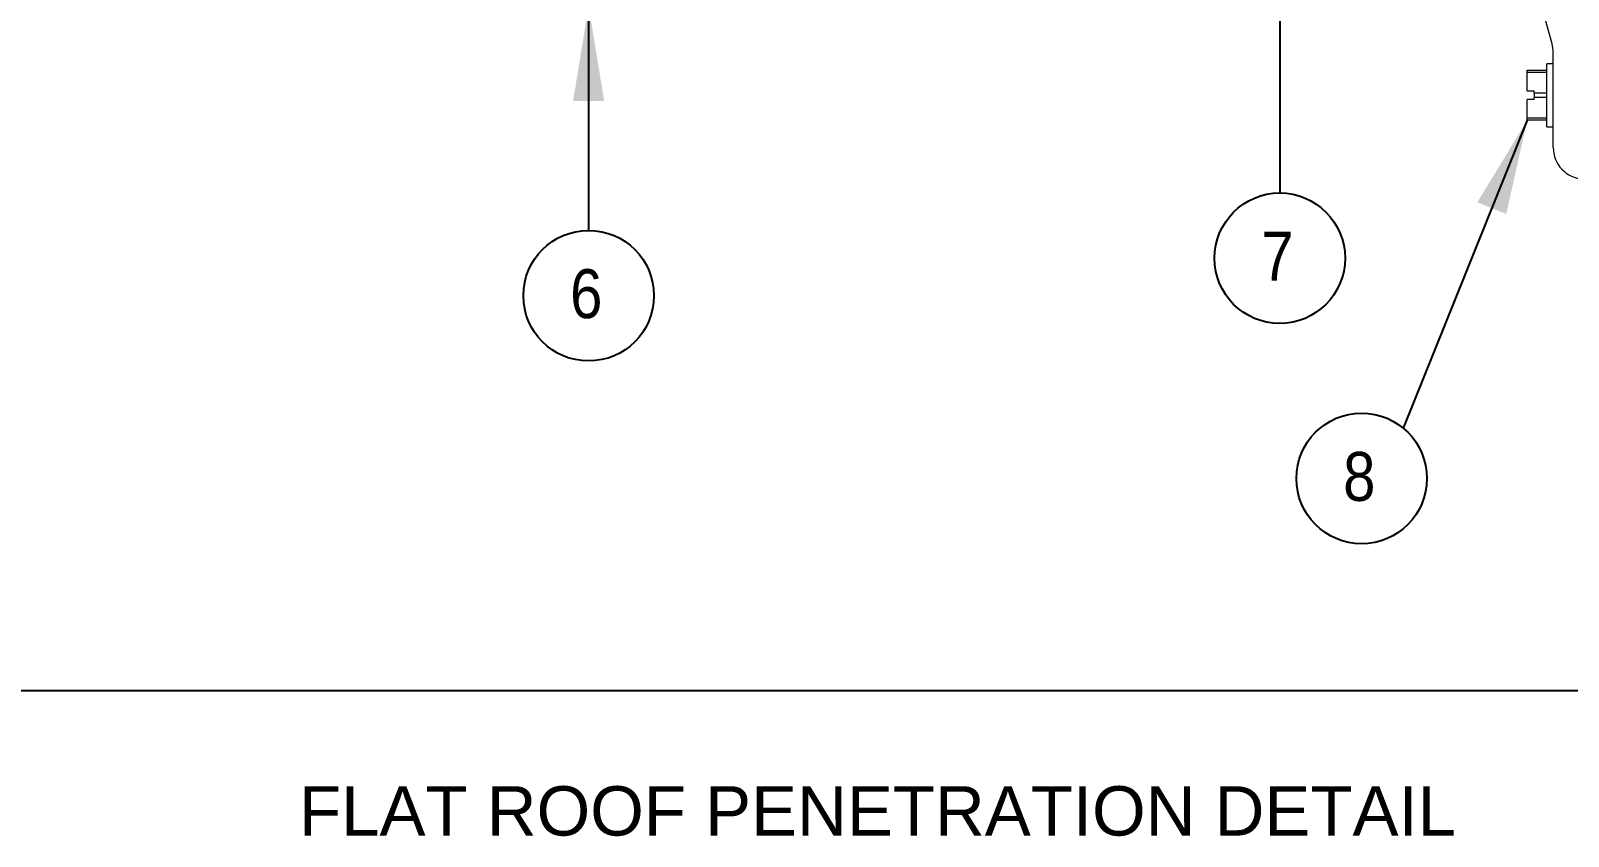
# Model space of a CAD drawing. Header units: inches. Extents: x -22 to 145, y -20 to 61.
# Drawn here: x 19.186 to 22.107, y 4.559 to 6.089 of the extents above; entities that cross this region are included whole.
import ezdxf
from ezdxf.enums import TextEntityAlignment as Align

# ---------------------------------------------------------------- set-up
doc = ezdxf.new("R2010")
doc.units = ezdxf.units.IN
doc.header["$MEASUREMENT"] = 0
for name, color, linetype in [('M-DET-MEDIUM', 3, 'Continuous'), ('M-DET-THIN', 9, 'Continuous'), ('M-DET-TXT', 2, 'Continuous'), ('M-DET-WIDE', 255, 'Continuous')]:
    doc.layers.add(name, color=color, linetype=linetype)
doc.styles.add('ARC-TEXT', font='arial.ttf', dxfattribs={"width": 1.00018, "height": 0.0938})
doc.styles.get("Standard").update_dxf_attribs({"font": 'arial.ttf'})
doc.dimstyles.new('Standard 2', dxfattribs={"dimtxt": 0.18, "dimasz": 0.18, "dimexe": 0.18, "dimexo": 0.0625, "dimgap": 0.09, "dimtad": 0, "dimtih": 1, "dimtoh": 1, "dimdec": 4, "dimzin": 0, "dimdsep": 46, "dimtxsty": 'Standard', "dimcen": 0.09, "dimadec": 0, "dimazin": 0, "dimtfac": 1, "dimtdec": 4, "dimtofl": 0, "dimtmove": 0, "dimatfit": 3, "dimfxl": 1, "dimtolj": 1, "dimtzin": 0, "dimarcsym": 0})

# ---------------------------------------------------------------- blocks, each defined once
blk = doc.blocks.new('block 167')
at = {"lineweight": 0}
blk.add_lwpolyline([(3.7181, 5.0686), (3.7061, 5.0686)], dxfattribs=at)
blk = doc.blocks.new('block 168')
at = {"lineweight": 0}
blk.add_lwpolyline([(3.7061, 4.9488), (3.7181, 4.9488)], dxfattribs=at)
blk = doc.blocks.new('block 539')
at = {"lineweight": 0}
blk.add_lwpolyline([(3.7061, 5.0087), (3.7061, 5.0686)], dxfattribs=at)
blk = doc.blocks.new('block 540')
at = {"lineweight": 0}
blk.add_lwpolyline([(3.7061, 4.9488), (3.7061, 5.0087)], dxfattribs=at)
blk = doc.blocks.new('block 541')
at = {"lineweight": 0}
blk.add_lwpolyline([(3.6821, 5.0132), (3.6821, 5.0042)], dxfattribs=at)
blk = doc.blocks.new('block 542')
at = {"lineweight": 0}
blk.add_lwpolyline([(3.6687, 5.0169), (3.6821, 5.0169)], dxfattribs=at)
blk = doc.blocks.new('block 543')
at = {"lineweight": 0}
blk.add_lwpolyline([(3.6687, 5.0169), (3.6687, 5.0518)], dxfattribs=at)
blk = doc.blocks.new('block 544')
at = {"lineweight": 0}
blk.add_lwpolyline([(3.6821, 5.0132), (3.6821, 5.0169)], dxfattribs=at)
blk = doc.blocks.new('block 545')
at = {"lineweight": 0}
blk.add_lwpolyline([(3.6687, 4.9657), (3.6687, 5.0005)], dxfattribs=at)
blk = doc.blocks.new('block 546')
at = {"lineweight": 0}
blk.add_lwpolyline([(3.6821, 5.0005), (3.6687, 5.0005)], dxfattribs=at)
blk = doc.blocks.new('block 547')
at = {"lineweight": 0}
blk.add_lwpolyline([(3.6821, 5.0005), (3.6821, 5.0042)], dxfattribs=at)
blk = doc.blocks.new('block 752')
at = {"lineweight": 0}
blk.add_lwpolyline([(3.7061, 4.9612), (3.6687, 4.9612)], dxfattribs=at)
blk = doc.blocks.new('block 753')
at = {"lineweight": 0}
blk.add_lwpolyline([(3.6687, 4.9612), (3.6687, 4.9657)], dxfattribs=at)
blk = doc.blocks.new('block 754')
at = {"lineweight": 0}
blk.add_lwpolyline([(3.6687, 5.0563), (3.7061, 5.0563)], dxfattribs=at)
blk = doc.blocks.new('block 755')
at = {"lineweight": 0}
blk.add_lwpolyline([(3.6687, 5.0518), (3.6687, 5.0563)], dxfattribs=at)
blk = doc.blocks.new('block 1109')
at = {"lineweight": 0}
blk.add_open_spline([(3.7181, 5.0904), (3.7182, 5.0947), (3.7172, 5.1024), (3.7159, 5.1065)], degree=3, dxfattribs=at)
blk = doc.blocks.new('block 1110')
at = {"lineweight": 0}
blk.add_lwpolyline([(3.7181, 4.9094), (3.7181, 5.0904)], dxfattribs=at)
blk = doc.blocks.new('block 1113')
at = {"lineweight": 0}
blk.add_open_spline([(3.7181, 4.9094), (3.7179, 4.8778), (3.7432, 4.8511), (3.7748, 4.8497)], degree=3, dxfattribs=at)
blk = doc.blocks.new('block 1114')
at = {"lineweight": 0}
blk.add_lwpolyline([(3.7159, 5.1065), (3.2464, 6.7838)], dxfattribs=at)
blk = doc.blocks.new('block 1145')
at = {"lineweight": 0}
blk.add_lwpolyline([(3.7061, 5.0042), (3.6821, 5.0042)], dxfattribs=at)
blk = doc.blocks.new('block 1146')
at = {"lineweight": 0}
blk.add_lwpolyline([(3.6821, 5.0132), (3.7061, 5.0132)], dxfattribs=at)
blk = doc.blocks.new('block 1147')
at = {"lineweight": 0}
blk.add_lwpolyline([(3.7061, 5.0518), (3.6687, 5.0518)], dxfattribs=at)
blk = doc.blocks.new('block 1148')
at = {"lineweight": 0}
blk.add_lwpolyline([(3.6687, 4.9657), (3.7061, 4.9657)], dxfattribs=at)
blk = doc.blocks.new('000003')
at = {"ltscale": 6}
blk.add_circle((0, 0), 1.488, dxfattribs=at)
at = {"ltscale": 12, "style": 'ARC-TEXT', "width": 0.85}
blk.add_attdef('X', text='', height=1.116, dxfattribs=at).set_placement((-0.054, -0.512), align=Align.CENTER)

msp = doc.modelspace()

# ---------------------------------------------------------------- linework, layer by layer
at = {"layer": 'M-DET-THIN'}
msp.add_line((19.13776, 4.83531), (28.71589, 4.83531), dxfattribs=at)

# ---------------------------------------------------------------- block references
at = {"layer": 'M-DET-MEDIUM', "color": 3}
for name in ['block 167', 'block 539', 'block 754', 'block 755', 'block 543', 'block 1147', 'block 542', 'block 545', 'block 546', 'block 544', 'block 541', 'block 1146', 'block 547', 'block 1145', 'block 540', 'block 753', 'block 1148', 'block 752', 'block 168']:
    msp.add_blockref(name, (18.36023, 0.95754), dxfattribs=at)
at = {"layer": 'M-DET-TXT', "xscale": 0.08333333333325754, "yscale": 0.08333333333325754, "zscale": 0.08333333333325754}
for p, values in [((21.55891, 5.65673), {'X': '7'}), ((20.24602, 5.58556), {'X': '6'}), ((21.71439, 5.2383), {'X': '8'})]:
    msp.add_blockref('000003', p, dxfattribs=at).add_auto_attribs(values)
at = {"layer": 'M-DET-WIDE'}
for name in ['block 1114', 'block 1109', 'block 1110', 'block 1113']:
    msp.add_blockref(name, (18.36023, 0.95754), dxfattribs=at)

# ---------------------------------------------------------------- texts
at = {"layer": 'M-DET-TXT', "insert": (19.69594, 4.65362), "char_height": 0.09375, "width": 4.5110479, "attachment_point": 1, "style": 'ARC-TEXT'}
msp.add_mtext('\\pi-0.28125,l0.28125,t0.28125;FLAT ROOF PENETRATION DETAIL', dxfattribs=at)

# ---------------------------------------------------------------- leaders
at = {"layer": 'M-DET-TXT'}
for points in [[(21.55891, 6.31342), (21.55891, 5.78076)], [(20.24602, 6.13529), (20.24602, 5.70959)], [(22.02891, 5.91873), (21.79313, 5.33413)]]:
    msp.add_leader(points, dimstyle='Standard 2', override={"dimgap": 0.09, "dimtad": 0}, dxfattribs=at)

doc.saveas('drawing.dxf')
